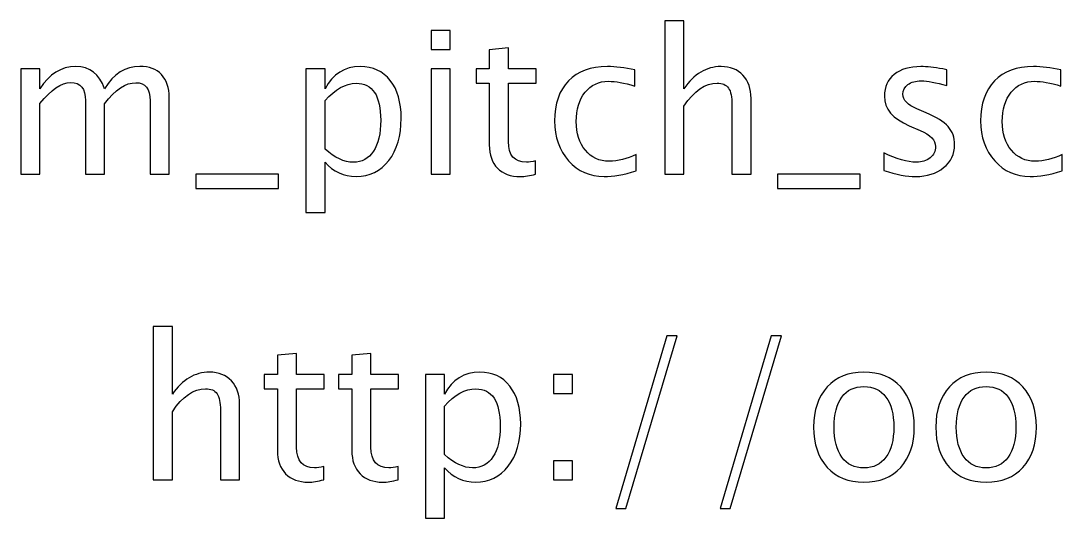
# Model space of a CAD drawing. Header units: centimetres. Extents: x -16.2 to 16.2, y -1.1 to 14.1.
# Drawn here: x -5.2 to 1.45, y 7.07 to 10.25 of the extents above; entities that cross this region are included whole.
import ezdxf

# ---------------------------------------------------------------- set-up
doc = ezdxf.new("R2010")
doc.units = ezdxf.units.CM
doc.header["$MEASUREMENT"] = 0
doc.layers.add('Layer 1', color=7, linetype='Continuous')

msp = doc.modelspace()

# ---------------------------------------------------------------- linework, layer by layer
at = {"layer": 'Layer 1'}
for points, knots in [([(-1.09147, 9.2673), (-1.09147, 9.2673), (-1.09147, 10.24647), (-1.09147, 10.24647), (-1.09147, 10.24647), (-1.09147, 10.24647), (-0.96955, 10.24647), (-0.96955, 10.24647), (-0.96955, 10.24647), (-0.96955, 10.24647), (-0.96955, 9.81319), (-0.96955, 9.81319), (-0.96955, 9.81319), (-0.90499, 9.90738), (-0.82583, 9.95437), (-0.73227, 9.95437), (-0.73227, 9.95437), (-0.67343, 9.95437), (-0.62665, 9.93596), (-0.59215, 9.89891), (-0.59215, 9.89891), (-0.55765, 9.86208), (-0.54029, 9.81234), (-0.54029, 9.75011), (-0.54029, 9.75011), (-0.54029, 9.75011), (-0.54029, 9.2673), (-0.54029, 9.2673), (-0.54029, 9.2673), (-0.54029, 9.2673), (-0.66221, 9.2673), (-0.66221, 9.2673), (-0.66221, 9.2673), (-0.66221, 9.2673), (-0.66221, 9.71032), (-0.66221, 9.71032), (-0.66221, 9.71032), (-0.66221, 9.76027), (-0.66962, 9.79583), (-0.68422, 9.817), (-0.68422, 9.817), (-0.69904, 9.83838), (-0.72338, 9.84896), (-0.75746, 9.84896), (-0.75746, 9.84896), (-0.83239, 9.84896), (-0.90309, 9.80007), (-0.96955, 9.70228), (-0.96955, 9.70228), (-0.96955, 9.70228), (-0.96955, 9.2673), (-0.96955, 9.2673), (-0.96955, 9.2673), (-0.96955, 9.2673), (-1.09147, 9.2673), (-1.09147, 9.2673)], [0, 0, 0, 0, 0.0666667, 0.0666667, 0.0666667, 0.0666667, 0.1333333, 0.1333333, 0.1333333, 0.1333333, 0.2, 0.2, 0.2, 0.2, 0.2666667, 0.2666667, 0.2666667, 0.2666667, 0.3333333, 0.3333333, 0.3333333, 0.3333333, 0.4, 0.4, 0.4, 0.4, 0.4666667, 0.4666667, 0.4666667, 0.4666667, 0.5333333, 0.5333333, 0.5333333, 0.5333333, 0.6, 0.6, 0.6, 0.6, 0.6666667, 0.6666667, 0.6666667, 0.6666667, 0.7333333, 0.7333333, 0.7333333, 0.7333333, 0.8, 0.8, 0.8, 0.8, 0.8666667, 0.8666667, 0.8666667, 0.8666667, 1, 1, 1, 1]), ([(-2.58393, 10.06359), (-2.58393, 10.06359), (-2.58393, 10.18551), (-2.58393, 10.18551), (-2.58393, 10.18551), (-2.58393, 10.18551), (-2.46201, 10.18551), (-2.46201, 10.18551), (-2.46201, 10.18551), (-2.46201, 10.18551), (-2.46201, 10.06359), (-2.46201, 10.06359), (-2.46201, 10.06359), (-2.46201, 10.06359), (-2.58393, 10.06359), (-2.58393, 10.06359)], [0, 0, 0, 0, 0.2, 0.2, 0.2, 0.2, 0.4, 0.4, 0.4, 0.4, 0.6, 0.6, 0.6, 0.6, 1, 1, 1, 1]), ([(-1.91591, 9.26751), (-1.95359, 9.25714), (-1.98639, 9.25206), (-2.01412, 9.25206), (-2.01412, 9.25206), (-2.07635, 9.25206), (-2.12482, 9.26984), (-2.15954, 9.3054), (-2.15954, 9.3054), (-2.19446, 9.34096), (-2.21182, 9.39028), (-2.21182, 9.45357), (-2.21182, 9.45357), (-2.21182, 9.45357), (-2.21182, 9.84896), (-2.21182, 9.84896), (-2.21182, 9.84896), (-2.21182, 9.84896), (-2.29606, 9.84896), (-2.29606, 9.84896), (-2.29606, 9.84896), (-2.29606, 9.84896), (-2.29606, 9.9404), (-2.29606, 9.9404), (-2.29606, 9.9404), (-2.29606, 9.9404), (-2.21182, 9.9404), (-2.21182, 9.9404), (-2.21182, 9.9404), (-2.21182, 9.9404), (-2.21182, 10.06211), (-2.21182, 10.06211), (-2.21182, 10.06211), (-2.21182, 10.06211), (-2.0899, 10.07375), (-2.0899, 10.07375), (-2.0899, 10.07375), (-2.0899, 10.07375), (-2.0899, 9.9404), (-2.0899, 9.9404), (-2.0899, 9.9404), (-2.0899, 9.9404), (-1.91337, 9.9404), (-1.91337, 9.9404), (-1.91337, 9.9404), (-1.91337, 9.9404), (-1.91337, 9.84896), (-1.91337, 9.84896), (-1.91337, 9.84896), (-1.91337, 9.84896), (-2.0899, 9.84896), (-2.0899, 9.84896), (-2.0899, 9.84896), (-2.0899, 9.84896), (-2.0899, 9.47558), (-2.0899, 9.47558), (-2.0899, 9.47558), (-2.0899, 9.38753), (-2.05159, 9.3435), (-1.97518, 9.3435), (-1.97518, 9.3435), (-1.95888, 9.3435), (-1.93919, 9.34625), (-1.91591, 9.35154), (-1.91591, 9.35154), (-1.91591, 9.35154), (-1.91591, 9.26751), (-1.91591, 9.26751)], [0, 0, 0, 0, 0.0555556, 0.0555556, 0.0555556, 0.0555556, 0.1111111, 0.1111111, 0.1111111, 0.1111111, 0.1666667, 0.1666667, 0.1666667, 0.1666667, 0.2222222, 0.2222222, 0.2222222, 0.2222222, 0.2777778, 0.2777778, 0.2777778, 0.2777778, 0.3333333, 0.3333333, 0.3333333, 0.3333333, 0.3888889, 0.3888889, 0.3888889, 0.3888889, 0.4444444, 0.4444444, 0.4444444, 0.4444444, 0.5, 0.5, 0.5, 0.5, 0.5555556, 0.5555556, 0.5555556, 0.5555556, 0.6111111, 0.6111111, 0.6111111, 0.6111111, 0.6666667, 0.6666667, 0.6666667, 0.6666667, 0.7222222, 0.7222222, 0.7222222, 0.7222222, 0.7777778, 0.7777778, 0.7777778, 0.7777778, 0.8333333, 0.8333333, 0.8333333, 0.8333333, 0.8888889, 0.8888889, 0.8888889, 0.8888889, 1, 1, 1, 1]), ([(-5.20394, 9.2673), (-5.20394, 9.2673), (-5.20394, 9.9404), (-5.20394, 9.9404), (-5.20394, 9.9404), (-5.20394, 9.9404), (-5.08202, 9.9404), (-5.08202, 9.9404), (-5.08202, 9.9404), (-5.08202, 9.9404), (-5.08202, 9.81319), (-5.08202, 9.81319), (-5.08202, 9.81319), (-5.02254, 9.90738), (-4.94634, 9.95437), (-4.853, 9.95437), (-4.853, 9.95437), (-4.76304, 9.95437), (-4.70187, 9.90738), (-4.66927, 9.81319), (-4.66927, 9.81319), (-4.61148, 9.90823), (-4.53613, 9.95564), (-4.44363, 9.95564), (-4.44363, 9.95564), (-4.38458, 9.95564), (-4.33865, 9.93828), (-4.30584, 9.90336), (-4.30584, 9.90336), (-4.27303, 9.86843), (-4.25652, 9.81954), (-4.25652, 9.75667), (-4.25652, 9.75667), (-4.25652, 9.75667), (-4.25652, 9.2673), (-4.25652, 9.2673), (-4.25652, 9.2673), (-4.25652, 9.2673), (-4.37844, 9.2673), (-4.37844, 9.2673), (-4.37844, 9.2673), (-4.37844, 9.2673), (-4.37844, 9.73657), (-4.37844, 9.73657), (-4.37844, 9.73657), (-4.37844, 9.81319), (-4.40892, 9.8515), (-4.46988, 9.8515), (-4.46988, 9.8515), (-4.53317, 9.8515), (-4.59963, 9.80684), (-4.66927, 9.7173), (-4.66927, 9.7173), (-4.66927, 9.7173), (-4.66927, 9.2673), (-4.66927, 9.2673), (-4.66927, 9.2673), (-4.66927, 9.2673), (-4.79119, 9.2673), (-4.79119, 9.2673), (-4.79119, 9.2673), (-4.79119, 9.2673), (-4.79119, 9.73699), (-4.79119, 9.73699), (-4.79119, 9.73699), (-4.79119, 9.81425), (-4.82209, 9.85277), (-4.88411, 9.85277), (-4.88411, 9.85277), (-4.94571, 9.85277), (-5.01175, 9.8079), (-5.08202, 9.71794), (-5.08202, 9.71794), (-5.08202, 9.71794), (-5.08202, 9.2673), (-5.08202, 9.2673), (-5.08202, 9.2673), (-5.08202, 9.2673), (-5.20394, 9.2673), (-5.20394, 9.2673)], [0, 0, 0, 0, 0.047619, 0.047619, 0.047619, 0.047619, 0.0952381, 0.0952381, 0.0952381, 0.0952381, 0.1428571, 0.1428571, 0.1428571, 0.1428571, 0.1904762, 0.1904762, 0.1904762, 0.1904762, 0.2380952, 0.2380952, 0.2380952, 0.2380952, 0.2857143, 0.2857143, 0.2857143, 0.2857143, 0.3333333, 0.3333333, 0.3333333, 0.3333333, 0.3809524, 0.3809524, 0.3809524, 0.3809524, 0.4285714, 0.4285714, 0.4285714, 0.4285714, 0.4761905, 0.4761905, 0.4761905, 0.4761905, 0.5238095, 0.5238095, 0.5238095, 0.5238095, 0.5714286, 0.5714286, 0.5714286, 0.5714286, 0.6190476, 0.6190476, 0.6190476, 0.6190476, 0.6666667, 0.6666667, 0.6666667, 0.6666667, 0.7142857, 0.7142857, 0.7142857, 0.7142857, 0.7619048, 0.7619048, 0.7619048, 0.7619048, 0.8095238, 0.8095238, 0.8095238, 0.8095238, 0.8571429, 0.8571429, 0.8571429, 0.8571429, 0.9047619, 0.9047619, 0.9047619, 0.9047619, 1, 1, 1, 1]), ([(-3.38318, 9.02219), (-3.38318, 9.02219), (-3.38318, 9.9404), (-3.38318, 9.9404), (-3.38318, 9.9404), (-3.38318, 9.9404), (-3.26126, 9.9404), (-3.26126, 9.9404), (-3.26126, 9.9404), (-3.26126, 9.9404), (-3.26126, 9.81319), (-3.26126, 9.81319), (-3.26126, 9.81319), (-3.21131, 9.90738), (-3.13616, 9.95437), (-3.03605, 9.95437), (-3.03605, 9.95437), (-2.95498, 9.95437), (-2.89127, 9.92495), (-2.8447, 9.86589), (-2.8447, 9.86589), (-2.79813, 9.80684), (-2.77485, 9.72619), (-2.77485, 9.62396), (-2.77485, 9.62396), (-2.77485, 9.51262), (-2.80131, 9.42266), (-2.85401, 9.35451), (-2.85401, 9.35451), (-2.90672, 9.28614), (-2.97614, 9.25206), (-3.06208, 9.25206), (-3.06208, 9.25206), (-3.14188, 9.25206), (-3.20834, 9.28254), (-3.26126, 9.34371), (-3.26126, 9.34371), (-3.26126, 9.34371), (-3.26126, 9.02219), (-3.26126, 9.02219), (-3.26126, 9.02219), (-3.26126, 9.02219), (-3.38318, 9.02219), (-3.38318, 9.02219)], [0, 0, 0, 0, 0.0833333, 0.0833333, 0.0833333, 0.0833333, 0.1666667, 0.1666667, 0.1666667, 0.1666667, 0.25, 0.25, 0.25, 0.25, 0.3333333, 0.3333333, 0.3333333, 0.3333333, 0.4166667, 0.4166667, 0.4166667, 0.4166667, 0.5, 0.5, 0.5, 0.5, 0.5833333, 0.5833333, 0.5833333, 0.5833333, 0.6666667, 0.6666667, 0.6666667, 0.6666667, 0.75, 0.75, 0.75, 0.75, 0.8333333, 0.8333333, 0.8333333, 0.8333333, 1, 1, 1, 1]), ([(-2.58393, 9.2673), (-2.58393, 9.2673), (-2.58393, 9.9404), (-2.58393, 9.9404), (-2.58393, 9.9404), (-2.58393, 9.9404), (-2.46201, 9.9404), (-2.46201, 9.9404), (-2.46201, 9.9404), (-2.46201, 9.9404), (-2.46201, 9.2673), (-2.46201, 9.2673), (-2.46201, 9.2673), (-2.46201, 9.2673), (-2.58393, 9.2673), (-2.58393, 9.2673)], [0, 0, 0, 0, 0.2, 0.2, 0.2, 0.2, 0.4, 0.4, 0.4, 0.4, 0.6, 0.6, 0.6, 0.6, 1, 1, 1, 1]), ([(-1.27456, 9.28762), (-1.35351, 9.26391), (-1.42167, 9.25206), (-1.47903, 9.25206), (-1.47903, 9.25206), (-1.57005, 9.25206), (-1.6454, 9.28572), (-1.7053, 9.35281), (-1.7053, 9.35281), (-1.7652, 9.42012), (-1.79526, 9.505), (-1.79526, 9.60724), (-1.79526, 9.60724), (-1.79526, 9.71646), (-1.76563, 9.80176), (-1.70636, 9.86272), (-1.70636, 9.86272), (-1.64709, 9.92389), (-1.56433, 9.95437), (-1.45807, 9.95437), (-1.45807, 9.95437), (-1.40579, 9.95437), (-1.34695, 9.94717), (-1.28218, 9.93278), (-1.28218, 9.93278), (-1.28218, 9.93278), (-1.28218, 9.82991), (-1.28218, 9.82991), (-1.28218, 9.82991), (-1.35097, 9.85023), (-1.40706, 9.86039), (-1.45024, 9.86039), (-1.45024, 9.86039), (-1.5129, 9.86039), (-1.56306, 9.8369), (-1.60053, 9.79012), (-1.60053, 9.79012), (-1.63799, 9.74334), (-1.65683, 9.6809), (-1.65683, 9.603), (-1.65683, 9.603), (-1.65683, 9.52744), (-1.63736, 9.46648), (-1.59862, 9.4197), (-1.59862, 9.4197), (-1.55989, 9.37313), (-1.5093, 9.34985), (-1.44643, 9.34985), (-1.44643, 9.34985), (-1.39076, 9.34985), (-1.33361, 9.36424), (-1.27456, 9.39303), (-1.27456, 9.39303), (-1.27456, 9.39303), (-1.27456, 9.28762), (-1.27456, 9.28762)], [0, 0, 0, 0, 0.0666667, 0.0666667, 0.0666667, 0.0666667, 0.1333333, 0.1333333, 0.1333333, 0.1333333, 0.2, 0.2, 0.2, 0.2, 0.2666667, 0.2666667, 0.2666667, 0.2666667, 0.3333333, 0.3333333, 0.3333333, 0.3333333, 0.4, 0.4, 0.4, 0.4, 0.4666667, 0.4666667, 0.4666667, 0.4666667, 0.5333333, 0.5333333, 0.5333333, 0.5333333, 0.6, 0.6, 0.6, 0.6, 0.6666667, 0.6666667, 0.6666667, 0.6666667, 0.7333333, 0.7333333, 0.7333333, 0.7333333, 0.8, 0.8, 0.8, 0.8, 0.8666667, 0.8666667, 0.8666667, 0.8666667, 1, 1, 1, 1]), ([(0.30765, 9.29143), (0.30765, 9.29143), (0.30765, 9.40319), (0.30765, 9.40319), (0.30765, 9.40319), (0.38745, 9.3634), (0.45666, 9.3435), (0.51572, 9.3435), (0.51572, 9.3435), (0.55086, 9.3435), (0.58007, 9.35303), (0.60314, 9.37208), (0.60314, 9.37208), (0.62621, 9.39091), (0.63785, 9.41462), (0.63785, 9.4432), (0.63785, 9.4432), (0.63785, 9.48489), (0.60547, 9.5194), (0.5407, 9.5467), (0.5407, 9.5467), (0.5407, 9.5467), (0.46936, 9.57697), (0.46936, 9.57697), (0.46936, 9.57697), (0.36417, 9.62057), (0.31146, 9.68365), (0.31146, 9.76556), (0.31146, 9.76556), (0.31146, 9.8242), (0.3322, 9.87034), (0.37369, 9.90399), (0.37369, 9.90399), (0.41518, 9.93765), (0.47212, 9.95437), (0.54429, 9.95437), (0.54429, 9.95437), (0.58176, 9.95437), (0.62833, 9.94929), (0.68357, 9.93892), (0.68357, 9.93892), (0.68357, 9.93892), (0.70897, 9.93405), (0.70897, 9.93405), (0.70897, 9.93405), (0.70897, 9.93405), (0.70897, 9.83245), (0.70897, 9.83245), (0.70897, 9.83245), (0.64103, 9.85277), (0.58684, 9.86293), (0.54641, 9.86293), (0.54641, 9.86293), (0.51085, 9.86293), (0.4827, 9.8551), (0.46132, 9.83965), (0.46132, 9.83965), (0.44015, 9.8242), (0.42957, 9.80345), (0.42957, 9.77742), (0.42957, 9.77742), (0.42957, 9.7408), (0.4592, 9.70968), (0.51868, 9.6845), (0.51868, 9.6845), (0.51868, 9.6845), (0.57731, 9.65973), (0.57731, 9.65973), (0.57731, 9.65973), (0.64378, 9.63179), (0.69077, 9.60216), (0.71828, 9.57104), (0.71828, 9.57104), (0.74601, 9.53993), (0.75977, 9.50098), (0.75977, 9.45441), (0.75977, 9.45441), (0.75977, 9.39536), (0.73649, 9.34689), (0.68971, 9.309), (0.68971, 9.309), (0.64314, 9.27111), (0.58345, 9.25206), (0.51085, 9.25206), (0.51085, 9.25206), (0.45497, 9.25206), (0.38745, 9.26518), (0.30765, 9.29143)], [0, 0, 0, 0, 0.0434783, 0.0434783, 0.0434783, 0.0434783, 0.0869565, 0.0869565, 0.0869565, 0.0869565, 0.1304348, 0.1304348, 0.1304348, 0.1304348, 0.173913, 0.173913, 0.173913, 0.173913, 0.2173913, 0.2173913, 0.2173913, 0.2173913, 0.2608696, 0.2608696, 0.2608696, 0.2608696, 0.3043478, 0.3043478, 0.3043478, 0.3043478, 0.3478261, 0.3478261, 0.3478261, 0.3478261, 0.3913043, 0.3913043, 0.3913043, 0.3913043, 0.4347826, 0.4347826, 0.4347826, 0.4347826, 0.4782609, 0.4782609, 0.4782609, 0.4782609, 0.5217391, 0.5217391, 0.5217391, 0.5217391, 0.5652174, 0.5652174, 0.5652174, 0.5652174, 0.6086957, 0.6086957, 0.6086957, 0.6086957, 0.6521739, 0.6521739, 0.6521739, 0.6521739, 0.6956522, 0.6956522, 0.6956522, 0.6956522, 0.7391304, 0.7391304, 0.7391304, 0.7391304, 0.7826087, 0.7826087, 0.7826087, 0.7826087, 0.826087, 0.826087, 0.826087, 0.826087, 0.8695652, 0.8695652, 0.8695652, 0.8695652, 0.9130435, 0.9130435, 0.9130435, 0.9130435, 1, 1, 1, 1]), ([(1.44663, 9.28762), (1.36768, 9.26391), (1.29952, 9.25206), (1.24216, 9.25206), (1.24216, 9.25206), (1.15114, 9.25206), (1.07579, 9.28572), (1.01589, 9.35281), (1.01589, 9.35281), (0.95599, 9.42012), (0.92593, 9.505), (0.92593, 9.60724), (0.92593, 9.60724), (0.92593, 9.71646), (0.95556, 9.80176), (1.01483, 9.86272), (1.01483, 9.86272), (1.0741, 9.92389), (1.15686, 9.95437), (1.26312, 9.95437), (1.26312, 9.95437), (1.3154, 9.95437), (1.37424, 9.94717), (1.43901, 9.93278), (1.43901, 9.93278), (1.43901, 9.93278), (1.43901, 9.82991), (1.43901, 9.82991), (1.43901, 9.82991), (1.37022, 9.85023), (1.31413, 9.86039), (1.27095, 9.86039), (1.27095, 9.86039), (1.20829, 9.86039), (1.15813, 9.8369), (1.12066, 9.79012), (1.12066, 9.79012), (1.0832, 9.74334), (1.06436, 9.6809), (1.06436, 9.603), (1.06436, 9.603), (1.06436, 9.52744), (1.08383, 9.46648), (1.12257, 9.4197), (1.12257, 9.4197), (1.1613, 9.37313), (1.21189, 9.34985), (1.27476, 9.34985), (1.27476, 9.34985), (1.33043, 9.34985), (1.38758, 9.36424), (1.44663, 9.39303), (1.44663, 9.39303), (1.44663, 9.39303), (1.44663, 9.28762), (1.44663, 9.28762)], [0, 0, 0, 0, 0.0666667, 0.0666667, 0.0666667, 0.0666667, 0.1333333, 0.1333333, 0.1333333, 0.1333333, 0.2, 0.2, 0.2, 0.2, 0.2666667, 0.2666667, 0.2666667, 0.2666667, 0.3333333, 0.3333333, 0.3333333, 0.3333333, 0.4, 0.4, 0.4, 0.4, 0.4666667, 0.4666667, 0.4666667, 0.4666667, 0.5333333, 0.5333333, 0.5333333, 0.5333333, 0.6, 0.6, 0.6, 0.6, 0.6666667, 0.6666667, 0.6666667, 0.6666667, 0.7333333, 0.7333333, 0.7333333, 0.7333333, 0.8, 0.8, 0.8, 0.8, 0.8666667, 0.8666667, 0.8666667, 0.8666667, 1, 1, 1, 1]), ([(-3.26126, 9.42774), (-3.19839, 9.37165), (-3.13849, 9.3435), (-3.08155, 9.3435), (-3.08155, 9.3435), (-3.02546, 9.3435), (-2.98207, 9.367), (-2.95159, 9.41377), (-2.95159, 9.41377), (-2.9209, 9.46055), (-2.90566, 9.52638), (-2.90566, 9.61147), (-2.90566, 9.61147), (-2.90566, 9.76895), (-2.95773, 9.84769), (-3.06187, 9.84769), (-3.06187, 9.84769), (-3.13003, 9.84769), (-3.19649, 9.81086), (-3.26126, 9.73699), (-3.26126, 9.73699), (-3.26126, 9.73699), (-3.26126, 9.42774), (-3.26126, 9.42774)], [0, 0, 0, 0, 0.1428571, 0.1428571, 0.1428571, 0.1428571, 0.2857143, 0.2857143, 0.2857143, 0.2857143, 0.4285714, 0.4285714, 0.4285714, 0.4285714, 0.5714286, 0.5714286, 0.5714286, 0.5714286, 0.7142857, 0.7142857, 0.7142857, 0.7142857, 1, 1, 1, 1]), ([(-4.08676, 9.17586), (-4.08676, 9.17586), (-4.08676, 9.2673), (-4.08676, 9.2673), (-4.08676, 9.2673), (-4.08676, 9.2673), (-3.55844, 9.2673), (-3.55844, 9.2673), (-3.55844, 9.2673), (-3.55844, 9.2673), (-3.55844, 9.17586), (-3.55844, 9.17586), (-3.55844, 9.17586), (-3.55844, 9.17586), (-4.08676, 9.17586), (-4.08676, 9.17586)], [0, 0, 0, 0, 0.2, 0.2, 0.2, 0.2, 0.4, 0.4, 0.4, 0.4, 0.6, 0.6, 0.6, 0.6, 1, 1, 1, 1]), ([(-0.3718, 9.17586), (-0.3718, 9.17586), (-0.3718, 9.2673), (-0.3718, 9.2673), (-0.3718, 9.2673), (-0.3718, 9.2673), (0.15652, 9.2673), (0.15652, 9.2673), (0.15652, 9.2673), (0.15652, 9.2673), (0.15652, 9.17586), (0.15652, 9.17586), (0.15652, 9.17586), (0.15652, 9.17586), (-0.3718, 9.17586), (-0.3718, 9.17586)], [0, 0, 0, 0, 0.2, 0.2, 0.2, 0.2, 0.4, 0.4, 0.4, 0.4, 0.6, 0.6, 0.6, 0.6, 1, 1, 1, 1]), ([(-4.35821, 7.31573), (-4.35821, 7.31573), (-4.35821, 8.2949), (-4.35821, 8.2949), (-4.35821, 8.2949), (-4.35821, 8.2949), (-4.23629, 8.2949), (-4.23629, 8.2949), (-4.23629, 8.2949), (-4.23629, 8.2949), (-4.23629, 7.86162), (-4.23629, 7.86162), (-4.23629, 7.86162), (-4.17173, 7.95581), (-4.09257, 8.0028), (-3.99901, 8.0028), (-3.99901, 8.0028), (-3.94017, 8.0028), (-3.89339, 7.98439), (-3.85889, 7.94734), (-3.85889, 7.94734), (-3.82439, 7.91051), (-3.80703, 7.86077), (-3.80703, 7.79854), (-3.80703, 7.79854), (-3.80703, 7.79854), (-3.80703, 7.31573), (-3.80703, 7.31573), (-3.80703, 7.31573), (-3.80703, 7.31573), (-3.92895, 7.31573), (-3.92895, 7.31573), (-3.92895, 7.31573), (-3.92895, 7.31573), (-3.92895, 7.75875), (-3.92895, 7.75875), (-3.92895, 7.75875), (-3.92895, 7.8087), (-3.93636, 7.84426), (-3.95096, 7.86543), (-3.95096, 7.86543), (-3.96578, 7.88681), (-3.99012, 7.89739), (-4.0242, 7.89739), (-4.0242, 7.89739), (-4.09913, 7.89739), (-4.16983, 7.8485), (-4.23629, 7.75071), (-4.23629, 7.75071), (-4.23629, 7.75071), (-4.23629, 7.31573), (-4.23629, 7.31573), (-4.23629, 7.31573), (-4.23629, 7.31573), (-4.35821, 7.31573), (-4.35821, 7.31573)], [0, 0, 0, 0, 0.0666667, 0.0666667, 0.0666667, 0.0666667, 0.1333333, 0.1333333, 0.1333333, 0.1333333, 0.2, 0.2, 0.2, 0.2, 0.2666667, 0.2666667, 0.2666667, 0.2666667, 0.3333333, 0.3333333, 0.3333333, 0.3333333, 0.4, 0.4, 0.4, 0.4, 0.4666667, 0.4666667, 0.4666667, 0.4666667, 0.5333333, 0.5333333, 0.5333333, 0.5333333, 0.6, 0.6, 0.6, 0.6, 0.6666667, 0.6666667, 0.6666667, 0.6666667, 0.7333333, 0.7333333, 0.7333333, 0.7333333, 0.8, 0.8, 0.8, 0.8, 0.8666667, 0.8666667, 0.8666667, 0.8666667, 1, 1, 1, 1]), ([(-1.40377, 7.13158), (-1.40377, 7.13158), (-1.07717, 8.23394), (-1.07717, 8.23394), (-1.07717, 8.23394), (-1.07717, 8.23394), (-1.01261, 8.23394), (-1.01261, 8.23394), (-1.01261, 8.23394), (-1.01261, 8.23394), (-1.33921, 7.13158), (-1.33921, 7.13158), (-1.33921, 7.13158), (-1.33921, 7.13158), (-1.40377, 7.13158), (-1.40377, 7.13158)], [0, 0, 0, 0, 0.2, 0.2, 0.2, 0.2, 0.4, 0.4, 0.4, 0.4, 0.6, 0.6, 0.6, 0.6, 1, 1, 1, 1]), ([(-0.73787, 7.13158), (-0.73787, 7.13158), (-0.41127, 8.23394), (-0.41127, 8.23394), (-0.41127, 8.23394), (-0.41127, 8.23394), (-0.34671, 8.23394), (-0.34671, 8.23394), (-0.34671, 8.23394), (-0.34671, 8.23394), (-0.67331, 7.13158), (-0.67331, 7.13158), (-0.67331, 7.13158), (-0.67331, 7.13158), (-0.73787, 7.13158), (-0.73787, 7.13158)], [0, 0, 0, 0, 0.2, 0.2, 0.2, 0.2, 0.4, 0.4, 0.4, 0.4, 0.6, 0.6, 0.6, 0.6, 1, 1, 1, 1]), ([(-3.26897, 7.31594), (-3.30665, 7.30557), (-3.33945, 7.30049), (-3.36718, 7.30049), (-3.36718, 7.30049), (-3.42941, 7.30049), (-3.47788, 7.31827), (-3.5126, 7.35383), (-3.5126, 7.35383), (-3.54752, 7.38939), (-3.56488, 7.43871), (-3.56488, 7.502), (-3.56488, 7.502), (-3.56488, 7.502), (-3.56488, 7.89739), (-3.56488, 7.89739), (-3.56488, 7.89739), (-3.56488, 7.89739), (-3.64912, 7.89739), (-3.64912, 7.89739), (-3.64912, 7.89739), (-3.64912, 7.89739), (-3.64912, 7.98883), (-3.64912, 7.98883), (-3.64912, 7.98883), (-3.64912, 7.98883), (-3.56488, 7.98883), (-3.56488, 7.98883), (-3.56488, 7.98883), (-3.56488, 7.98883), (-3.56488, 8.11054), (-3.56488, 8.11054), (-3.56488, 8.11054), (-3.56488, 8.11054), (-3.44296, 8.12218), (-3.44296, 8.12218), (-3.44296, 8.12218), (-3.44296, 8.12218), (-3.44296, 7.98883), (-3.44296, 7.98883), (-3.44296, 7.98883), (-3.44296, 7.98883), (-3.26643, 7.98883), (-3.26643, 7.98883), (-3.26643, 7.98883), (-3.26643, 7.98883), (-3.26643, 7.89739), (-3.26643, 7.89739), (-3.26643, 7.89739), (-3.26643, 7.89739), (-3.44296, 7.89739), (-3.44296, 7.89739), (-3.44296, 7.89739), (-3.44296, 7.89739), (-3.44296, 7.52401), (-3.44296, 7.52401), (-3.44296, 7.52401), (-3.44296, 7.43596), (-3.40465, 7.39193), (-3.32824, 7.39193), (-3.32824, 7.39193), (-3.31194, 7.39193), (-3.29225, 7.39468), (-3.26897, 7.39997), (-3.26897, 7.39997), (-3.26897, 7.39997), (-3.26897, 7.31594), (-3.26897, 7.31594)], [0, 0, 0, 0, 0.0555556, 0.0555556, 0.0555556, 0.0555556, 0.1111111, 0.1111111, 0.1111111, 0.1111111, 0.1666667, 0.1666667, 0.1666667, 0.1666667, 0.2222222, 0.2222222, 0.2222222, 0.2222222, 0.2777778, 0.2777778, 0.2777778, 0.2777778, 0.3333333, 0.3333333, 0.3333333, 0.3333333, 0.3888889, 0.3888889, 0.3888889, 0.3888889, 0.4444444, 0.4444444, 0.4444444, 0.4444444, 0.5, 0.5, 0.5, 0.5, 0.5555556, 0.5555556, 0.5555556, 0.5555556, 0.6111111, 0.6111111, 0.6111111, 0.6111111, 0.6666667, 0.6666667, 0.6666667, 0.6666667, 0.7222222, 0.7222222, 0.7222222, 0.7222222, 0.7777778, 0.7777778, 0.7777778, 0.7777778, 0.8333333, 0.8333333, 0.8333333, 0.8333333, 0.8888889, 0.8888889, 0.8888889, 0.8888889, 1, 1, 1, 1]), ([(-2.79399, 7.31594), (-2.83167, 7.30557), (-2.86447, 7.30049), (-2.8922, 7.30049), (-2.8922, 7.30049), (-2.95443, 7.30049), (-3.0029, 7.31827), (-3.03762, 7.35383), (-3.03762, 7.35383), (-3.07254, 7.38939), (-3.0899, 7.43871), (-3.0899, 7.502), (-3.0899, 7.502), (-3.0899, 7.502), (-3.0899, 7.89739), (-3.0899, 7.89739), (-3.0899, 7.89739), (-3.0899, 7.89739), (-3.17414, 7.89739), (-3.17414, 7.89739), (-3.17414, 7.89739), (-3.17414, 7.89739), (-3.17414, 7.98883), (-3.17414, 7.98883), (-3.17414, 7.98883), (-3.17414, 7.98883), (-3.0899, 7.98883), (-3.0899, 7.98883), (-3.0899, 7.98883), (-3.0899, 7.98883), (-3.0899, 8.11054), (-3.0899, 8.11054), (-3.0899, 8.11054), (-3.0899, 8.11054), (-2.96798, 8.12218), (-2.96798, 8.12218), (-2.96798, 8.12218), (-2.96798, 8.12218), (-2.96798, 7.98883), (-2.96798, 7.98883), (-2.96798, 7.98883), (-2.96798, 7.98883), (-2.79145, 7.98883), (-2.79145, 7.98883), (-2.79145, 7.98883), (-2.79145, 7.98883), (-2.79145, 7.89739), (-2.79145, 7.89739), (-2.79145, 7.89739), (-2.79145, 7.89739), (-2.96798, 7.89739), (-2.96798, 7.89739), (-2.96798, 7.89739), (-2.96798, 7.89739), (-2.96798, 7.52401), (-2.96798, 7.52401), (-2.96798, 7.52401), (-2.96798, 7.43596), (-2.92967, 7.39193), (-2.85326, 7.39193), (-2.85326, 7.39193), (-2.83696, 7.39193), (-2.81727, 7.39468), (-2.79399, 7.39997), (-2.79399, 7.39997), (-2.79399, 7.39997), (-2.79399, 7.31594), (-2.79399, 7.31594)], [0, 0, 0, 0, 0.0555556, 0.0555556, 0.0555556, 0.0555556, 0.1111111, 0.1111111, 0.1111111, 0.1111111, 0.1666667, 0.1666667, 0.1666667, 0.1666667, 0.2222222, 0.2222222, 0.2222222, 0.2222222, 0.2777778, 0.2777778, 0.2777778, 0.2777778, 0.3333333, 0.3333333, 0.3333333, 0.3333333, 0.3888889, 0.3888889, 0.3888889, 0.3888889, 0.4444444, 0.4444444, 0.4444444, 0.4444444, 0.5, 0.5, 0.5, 0.5, 0.5555556, 0.5555556, 0.5555556, 0.5555556, 0.6111111, 0.6111111, 0.6111111, 0.6111111, 0.6666667, 0.6666667, 0.6666667, 0.6666667, 0.7222222, 0.7222222, 0.7222222, 0.7222222, 0.7777778, 0.7777778, 0.7777778, 0.7777778, 0.8333333, 0.8333333, 0.8333333, 0.8333333, 0.8888889, 0.8888889, 0.8888889, 0.8888889, 1, 1, 1, 1]), ([(-2.62, 7.07062), (-2.62, 7.07062), (-2.62, 7.98883), (-2.62, 7.98883), (-2.62, 7.98883), (-2.62, 7.98883), (-2.49808, 7.98883), (-2.49808, 7.98883), (-2.49808, 7.98883), (-2.49808, 7.98883), (-2.49808, 7.86162), (-2.49808, 7.86162), (-2.49808, 7.86162), (-2.44813, 7.95581), (-2.37298, 8.0028), (-2.27287, 8.0028), (-2.27287, 8.0028), (-2.1918, 8.0028), (-2.12809, 7.97338), (-2.08152, 7.91432), (-2.08152, 7.91432), (-2.03495, 7.85527), (-2.01167, 7.77462), (-2.01167, 7.67239), (-2.01167, 7.67239), (-2.01167, 7.56105), (-2.03813, 7.47109), (-2.09083, 7.40294), (-2.09083, 7.40294), (-2.14354, 7.33457), (-2.21296, 7.30049), (-2.2989, 7.30049), (-2.2989, 7.30049), (-2.3787, 7.30049), (-2.44516, 7.33097), (-2.49808, 7.39214), (-2.49808, 7.39214), (-2.49808, 7.39214), (-2.49808, 7.07062), (-2.49808, 7.07062), (-2.49808, 7.07062), (-2.49808, 7.07062), (-2.62, 7.07062), (-2.62, 7.07062)], [0, 0, 0, 0, 0.0833333, 0.0833333, 0.0833333, 0.0833333, 0.1666667, 0.1666667, 0.1666667, 0.1666667, 0.25, 0.25, 0.25, 0.25, 0.3333333, 0.3333333, 0.3333333, 0.3333333, 0.4166667, 0.4166667, 0.4166667, 0.4166667, 0.5, 0.5, 0.5, 0.5, 0.5833333, 0.5833333, 0.5833333, 0.5833333, 0.6666667, 0.6666667, 0.6666667, 0.6666667, 0.75, 0.75, 0.75, 0.75, 0.8333333, 0.8333333, 0.8333333, 0.8333333, 1, 1, 1, 1]), ([(-1.80297, 7.86691), (-1.80297, 7.86691), (-1.80297, 7.98883), (-1.80297, 7.98883), (-1.80297, 7.98883), (-1.80297, 7.98883), (-1.68105, 7.98883), (-1.68105, 7.98883), (-1.68105, 7.98883), (-1.68105, 7.98883), (-1.68105, 7.86691), (-1.68105, 7.86691), (-1.68105, 7.86691), (-1.68105, 7.86691), (-1.80297, 7.86691), (-1.80297, 7.86691)], [0, 0, 0, 0, 0.2, 0.2, 0.2, 0.2, 0.4, 0.4, 0.4, 0.4, 0.6, 0.6, 0.6, 0.6, 1, 1, 1, 1]), ([(0.18076, 7.30049), (0.08191, 7.30049), (0.0036, 7.33203), (-0.05398, 7.39511), (-0.05398, 7.39511), (-0.11176, 7.45818), (-0.14055, 7.54391), (-0.14055, 7.65207), (-0.14055, 7.65207), (-0.14055, 7.76002), (-0.11176, 7.84553), (-0.05398, 7.9084), (-0.05398, 7.9084), (0.0036, 7.97126), (0.08191, 8.0028), (0.18076, 8.0028), (0.18076, 8.0028), (0.27961, 8.0028), (0.35793, 7.97126), (0.4155, 7.9084), (0.4155, 7.9084), (0.47328, 7.84553), (0.50207, 7.76002), (0.50207, 7.65207), (0.50207, 7.65207), (0.50207, 7.54391), (0.47328, 7.45818), (0.4155, 7.39511), (0.4155, 7.39511), (0.35793, 7.33203), (0.27961, 7.30049), (0.18076, 7.30049)], [0, 0, 0, 0, 0.1111111, 0.1111111, 0.1111111, 0.1111111, 0.2222222, 0.2222222, 0.2222222, 0.2222222, 0.3333333, 0.3333333, 0.3333333, 0.3333333, 0.4444444, 0.4444444, 0.4444444, 0.4444444, 0.5555556, 0.5555556, 0.5555556, 0.5555556, 0.6666667, 0.6666667, 0.6666667, 0.6666667, 0.7777778, 0.7777778, 0.7777778, 0.7777778, 1, 1, 1, 1]), ([(0.96096, 7.30049), (0.86211, 7.30049), (0.7838, 7.33203), (0.72622, 7.39511), (0.72622, 7.39511), (0.66844, 7.45818), (0.63965, 7.54391), (0.63965, 7.65207), (0.63965, 7.65207), (0.63965, 7.76002), (0.66844, 7.84553), (0.72622, 7.9084), (0.72622, 7.9084), (0.7838, 7.97126), (0.86211, 8.0028), (0.96096, 8.0028), (0.96096, 8.0028), (1.05981, 8.0028), (1.13813, 7.97126), (1.1957, 7.9084), (1.1957, 7.9084), (1.25348, 7.84553), (1.28227, 7.76002), (1.28227, 7.65207), (1.28227, 7.65207), (1.28227, 7.54391), (1.25348, 7.45818), (1.1957, 7.39511), (1.1957, 7.39511), (1.13813, 7.33203), (1.05981, 7.30049), (0.96096, 7.30049)], [0, 0, 0, 0, 0.1111111, 0.1111111, 0.1111111, 0.1111111, 0.2222222, 0.2222222, 0.2222222, 0.2222222, 0.3333333, 0.3333333, 0.3333333, 0.3333333, 0.4444444, 0.4444444, 0.4444444, 0.4444444, 0.5555556, 0.5555556, 0.5555556, 0.5555556, 0.6666667, 0.6666667, 0.6666667, 0.6666667, 0.7777778, 0.7777778, 0.7777778, 0.7777778, 1, 1, 1, 1]), ([(-2.49808, 7.47617), (-2.43521, 7.42008), (-2.37531, 7.39193), (-2.31837, 7.39193), (-2.31837, 7.39193), (-2.26228, 7.39193), (-2.21889, 7.41543), (-2.18841, 7.4622), (-2.18841, 7.4622), (-2.15772, 7.50898), (-2.14248, 7.57481), (-2.14248, 7.6599), (-2.14248, 7.6599), (-2.14248, 7.81738), (-2.19455, 7.89612), (-2.29869, 7.89612), (-2.29869, 7.89612), (-2.36685, 7.89612), (-2.43331, 7.85929), (-2.49808, 7.78542), (-2.49808, 7.78542), (-2.49808, 7.78542), (-2.49808, 7.47617), (-2.49808, 7.47617)], [0, 0, 0, 0, 0.1428571, 0.1428571, 0.1428571, 0.1428571, 0.2857143, 0.2857143, 0.2857143, 0.2857143, 0.4285714, 0.4285714, 0.4285714, 0.4285714, 0.5714286, 0.5714286, 0.5714286, 0.5714286, 0.7142857, 0.7142857, 0.7142857, 0.7142857, 1, 1, 1, 1]), ([(0.18055, 7.39193), (0.24087, 7.39193), (0.28786, 7.41458), (0.32131, 7.46009), (0.32131, 7.46009), (0.35454, 7.50538), (0.37126, 7.56952), (0.37126, 7.65207), (0.37126, 7.65207), (0.37126, 7.73441), (0.35454, 7.79833), (0.32131, 7.84363), (0.32131, 7.84363), (0.28786, 7.88871), (0.24087, 7.91136), (0.18055, 7.91136), (0.18055, 7.91136), (0.12001, 7.91136), (0.07302, 7.88871), (0.04, 7.84363), (0.04, 7.84363), (0.00677, 7.79833), (-0.00974, 7.73441), (-0.00974, 7.65207), (-0.00974, 7.65207), (-0.00974, 7.56952), (0.00677, 7.50538), (0.04, 7.46009), (0.04, 7.46009), (0.07302, 7.41458), (0.12001, 7.39193), (0.18055, 7.39193)], [0, 0, 0, 0, 0.1111111, 0.1111111, 0.1111111, 0.1111111, 0.2222222, 0.2222222, 0.2222222, 0.2222222, 0.3333333, 0.3333333, 0.3333333, 0.3333333, 0.4444444, 0.4444444, 0.4444444, 0.4444444, 0.5555556, 0.5555556, 0.5555556, 0.5555556, 0.6666667, 0.6666667, 0.6666667, 0.6666667, 0.7777778, 0.7777778, 0.7777778, 0.7777778, 1, 1, 1, 1]), ([(0.96075, 7.39193), (1.02107, 7.39193), (1.06806, 7.41458), (1.10151, 7.46009), (1.10151, 7.46009), (1.13474, 7.50538), (1.15146, 7.56952), (1.15146, 7.65207), (1.15146, 7.65207), (1.15146, 7.73441), (1.13474, 7.79833), (1.10151, 7.84363), (1.10151, 7.84363), (1.06806, 7.88871), (1.02107, 7.91136), (0.96075, 7.91136), (0.96075, 7.91136), (0.90021, 7.91136), (0.85322, 7.88871), (0.8202, 7.84363), (0.8202, 7.84363), (0.78697, 7.79833), (0.77046, 7.73441), (0.77046, 7.65207), (0.77046, 7.65207), (0.77046, 7.56952), (0.78697, 7.50538), (0.8202, 7.46009), (0.8202, 7.46009), (0.85322, 7.41458), (0.90021, 7.39193), (0.96075, 7.39193)], [0, 0, 0, 0, 0.1111111, 0.1111111, 0.1111111, 0.1111111, 0.2222222, 0.2222222, 0.2222222, 0.2222222, 0.3333333, 0.3333333, 0.3333333, 0.3333333, 0.4444444, 0.4444444, 0.4444444, 0.4444444, 0.5555556, 0.5555556, 0.5555556, 0.5555556, 0.6666667, 0.6666667, 0.6666667, 0.6666667, 0.7777778, 0.7777778, 0.7777778, 0.7777778, 1, 1, 1, 1]), ([(-1.80297, 7.31573), (-1.80297, 7.31573), (-1.80297, 7.43765), (-1.80297, 7.43765), (-1.80297, 7.43765), (-1.80297, 7.43765), (-1.68105, 7.43765), (-1.68105, 7.43765), (-1.68105, 7.43765), (-1.68105, 7.43765), (-1.68105, 7.31573), (-1.68105, 7.31573), (-1.68105, 7.31573), (-1.68105, 7.31573), (-1.80297, 7.31573), (-1.80297, 7.31573)], [0, 0, 0, 0, 0.2, 0.2, 0.2, 0.2, 0.4, 0.4, 0.4, 0.4, 0.6, 0.6, 0.6, 0.6, 1, 1, 1, 1])]:
    msp.add_open_spline(points, degree=3, knots=knots, dxfattribs=at)

doc.saveas('drawing.dxf')
